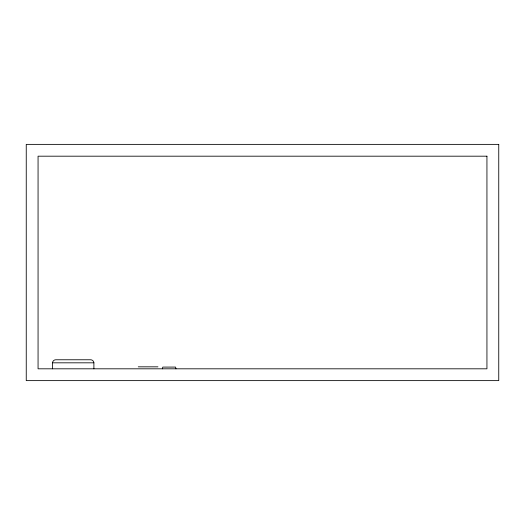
<?xml version="1.0" encoding="UTF-8"?>
<svg xmlns="http://www.w3.org/2000/svg" width="525" height="525" viewBox="0 0 525 525"><rect width="100%" height="100%" fill="white"/><g stroke="black" fill="none" stroke-linecap="round" stroke-linejoin="round"><path stroke-width="0.79" d="M52.52 368.812L52.52 362.821L93.896 362.821L93.896 368.812M138.265 366.831L157.953 366.837M175.967 368.812L175.573 367.08L162.73 367.093L162.442 368.812M93.896 362.821A3.301 3.301 0 0 0 90.602 359.769L55.814 359.769A3.301 3.301 0 0 0 52.52 362.821M498.75 144.375L26.25 144.375L26.25 380.625L498.75 380.625L498.75 144.375M486.938 156.188L38.062 156.188L38.062 368.812L486.938 368.812L486.938 156.188"/></g></svg>
